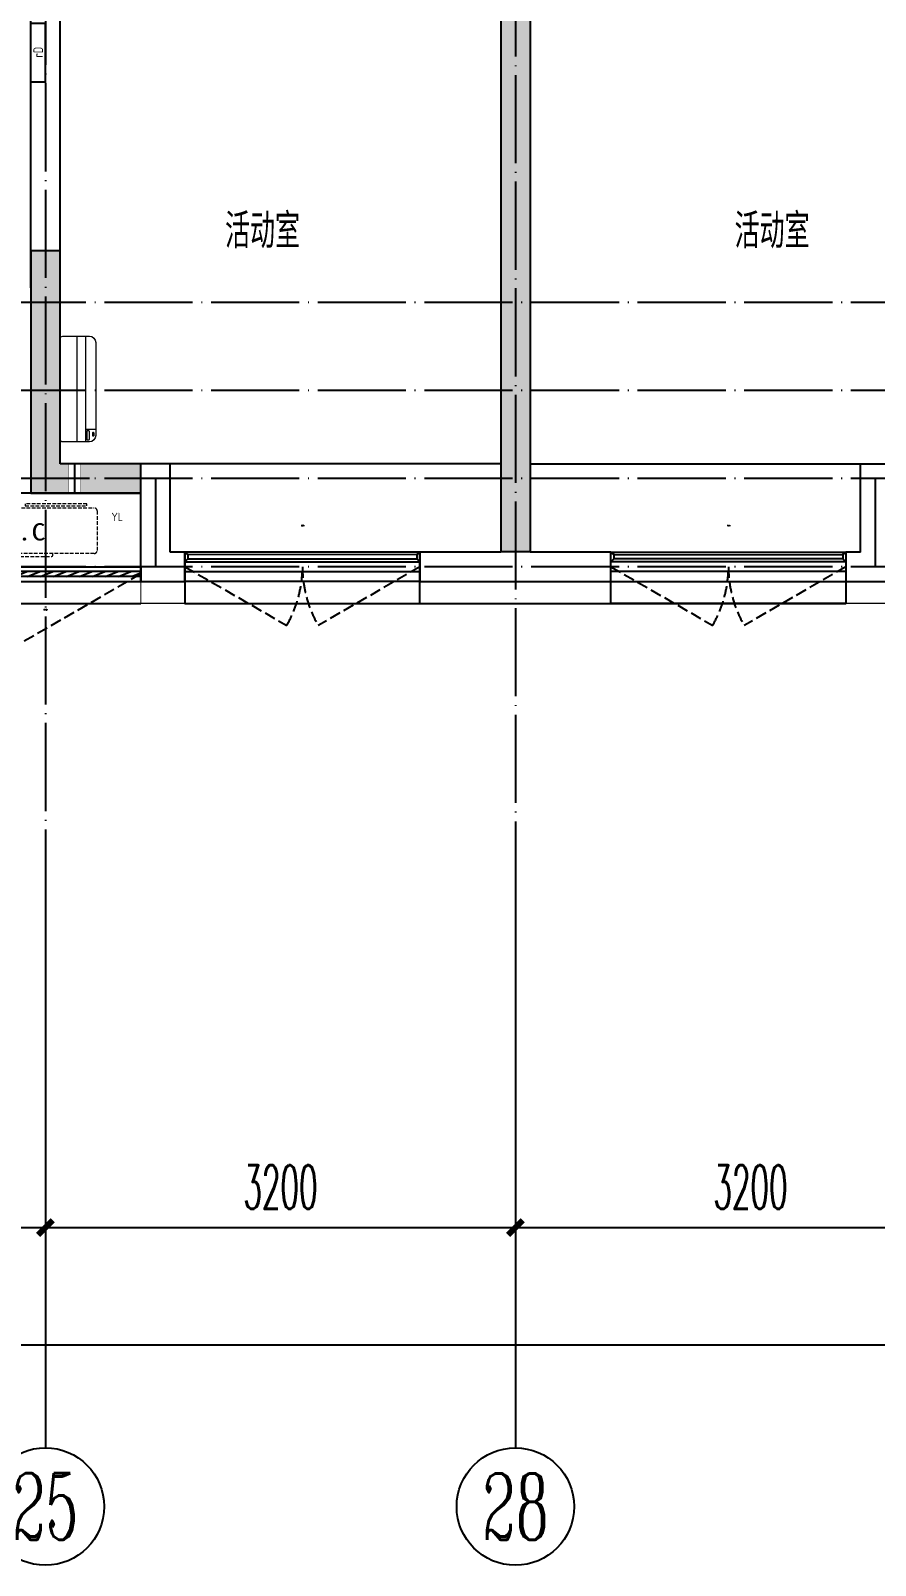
# Model space of a CAD drawing. Extents: x 27938 to 1507990, y 110129 to 923079.
# Drawn here: x 862117 to 867867, y 588649 to 599099 of the extents above; entities that cross this region are included whole.
import ezdxf
from ezdxf.enums import TextEntityAlignment as Align

# ---------------------------------------------------------------- set-up
doc = ezdxf.new("R2010")
doc.units = 0
doc.header["$LTSCALE"] = 1000
doc.header["$MEASUREMENT"] = 0
doc.linetypes.add('DASH', pattern=[0.35, 0.25, -0.1])
doc.linetypes.add('DOTE', pattern=[2.42, 2, -0.2, 0.02, -0.2])
for name, color, linetype in [('3-栏杆1', 135, 'Continuous'), ('3.5方案汇报，与郭总、侯月琴确定户型_t8$0$2020.03.04 -1安徽标准化洋房户型(UA）_t8_t8$0$看线', 154, 'Continuous'), ('AXIS', 3, 'Continuous'), ('AXIS_TEXT', 7, 'Continuous'), ('COLUMN', 9, 'Continuous'), ('DOTE', 1, 'Continuous'), ('PUB_HATCH', 8, 'Continuous'), ('PUB_TEXT', 4, 'Continuous'), ('WALL', 9, 'Continuous'), ('WINDOW', 4, 'Continuous'), ('WINDOW_TEXT', 7, 'Continuous'), ('保温', 6, 'Continuous'), ('机电标识类', 1, 'Continuous'), ('看线', 251, 'Continuous')]:
    doc.layers.add(name, color=color, linetype=linetype)
for name, color, linetype, lineweight in [('EQUIP-消防', 3, 'Continuous', 20), ('平面-空调室内机', 176, 'Continuous', 9), ('平面-空调预留孔', 173, 'Continuous', 15), ('空调', 76, 'Continuous', 13)]:
    doc.layers.add(name, color=color, linetype=linetype, lineweight=lineweight)
doc.styles.add('_TCH_AXIS', font='COMPLEX', dxfattribs={"bigfont": 'GBCBIG'})
doc.styles.add('_TCH_DIM_T3', font='SIMPLEX.shx', dxfattribs={"width": 0.494118, "bigfont": 'GBCBIG.shx'})
doc.styles.add('_TCH_WINDOW', font='SIMPLEX.shx', dxfattribs={"width": 0.7, "height": 3.5, "bigfont": 'GBCBIG.shx'})
doc.styles.add('COMPLEX', font='COMPLEX')
doc.styles.get("Standard").update_dxf_attribs({"font": 'gbenor.shx', "bigfont": 'gbcbig.shx'})
doc.styles.add('房间名称', font='TSSDENG', dxfattribs={"width": 0.8, "bigfont": 'HZTXT'})
doc.styles.add('黑体', font='simhei.ttf')
doc.dimstyles.new('_TCH_ARCH&&100', dxfattribs={"dimtxt": 297.5, "dimasz": 100, "dimexe": 250, "dimexo": 300, "dimgap": 126.25, "dimtad": 1, "dimdec": 0, "dimzin": 0, "dimdsep": 46, "dimtxsty": '_TCH_DIM_T3', "dimblk": 'ARCHTICK', "dimcen": 0.09, "dimclrt": 4, "dimazin": 2, "dimtfac": 1, "dimtdec": 0, "dimtix": 1, "dimtmove": 2, "dimatfit": 3, "dimfxl": 100, "dimtolj": 1, "dimtzin": 0, "dimarcsym": 0})

# ---------------------------------------------------------------- blocks, each defined once
blk = doc.blocks.new('GFDGFSDFGD')
at = {"layer": 'PUB_HATCH'}
blk.add_hatch(color=0, dxfattribs=at).paths.add_polyline_path([(455567, 364324), (455567, 364524), (455017, 364524), (455017, 365974), (454817, 365974), (454817, 364324)])
at = {"layer": 'COLUMN', "color": 0}
for p, q in [((455017, 365974), (454817, 365974)), ((454817, 365974), (454817, 364324)), ((455017, 364524), (455017, 365974)), ((455567, 364524), (455017, 364524)), ((455567, 364324), (455567, 364524)), ((454817, 364324), (455567, 364324))]:
    blk.add_line(p, q, dxfattribs=at)
blk = doc.blocks.new('GDFGDGRD')
at = {"layer": '保温', "linetype": 'Continuous', "ltscale": 10}
h = blk.add_hatch(dxfattribs=at)
h.set_pattern_fill('HEX', color=251, scale=10, angle=90, style=0)
h.set_pattern_definition([(90, (-70765.891, -152124.736), (-16.49778, 1e-15), [9.525, -19.05]), (210, (-70765.891, -152124.736), (8.24889, -14.2874966), [9.525, -19.05]), (150, (-70765.891, -152115.211), (-8.24889, -14.2874966), [9.525, -19.05])])
h.paths.add_polyline_path([(433017, 363924), (433217, 363924), (433217, 368524), (433017, 368524)])
at = {"layer": '保温', "color": 251, "linetype": 'ByBlock', "ltscale": 10}
blk.add_line((433017, 363924), (433217, 363924), dxfattribs=at)
blk = doc.blocks.new('dongkong')
blk.add_wipeout([(-603756, 210771), (-603756, 210571), (-603836, 210571), (-603836, 210771)])
at = {"layer": '机电标识类', "color": 250, "linetype": 'DASH', "ltscale": 400}
for p, q in [((-603796, 210771), (-603796, 210571)), ((-603896, 210671), (-603696, 210671))]:
    blk.add_line(p, q, dxfattribs=at)
at = {"layer": '空调', "color": 6, "linetype": 'DASH', "const_width": 2}
blk.add_lwpolyline([(-603756, 210771), (-603756, 210571), (-603836, 210571), (-603836, 210771)], close=True, dxfattribs=at)
blk = doc.blocks.new('A$C001338C2')
for p, q in [((845, 304), (55, 304)), ((109, 215), (109, 304)), ((0, 249), (0, 22)), ((900, 22), (900, 249)), ((22, 0), (878, 0))]:
    blk.add_line(p, q)
at = {"lineweight": 5}
for p, q in [((900, 215), (0, 215)), ((900, 143), (0, 143))]:
    blk.add_line(p, q, dxfattribs=at)
for points in [[(73, 275), (57, 275, -0.414214), (51, 281), (51, 283, -0.414214), (57, 289), (73, 289, -0.414214), (79, 283), (79, 281, -0.414214)], [(89, 226), (22, 226, -0.414214), (17, 232), (17, 243, -0.414214), (22, 249), (89, 249, -0.414214), (95, 243), (95, 232, -0.414214)]]:
    blk.add_lwpolyline(points, format="xyb", close=True)
for centre, radius, start, end in [((55, 249), 55, 90, 180), ((845, 249), 55, 360, 90), ((22, 22), 22, 180, 270), ((878, 22), 22, 270, 360)]:
    blk.add_arc(centre, radius, start, end)
blk = doc.blocks.new('ASDFSD')
at = {"layer": '3-栏杆1', "color": 5}
for p, q in [((681763, 334938), (681742, 334955)), ((681742, 334955), (681763, 334938)), ((683322, 334937), (681763, 334938)), ((681763, 334938), (681763, 334908)), ((683322, 334938), (683342, 334955)), ((683342, 334955), (683322, 334938)), ((683322, 334938), (683322, 334908)), ((681742, 334888), (681763, 334908)), ((681763, 334908), (683322, 334908)), ((683322, 334908), (683342, 334888)), ((683342, 334888), (683322, 334908))]:
    blk.add_line(p, q, dxfattribs=at)
blk = doc.blocks.new('gsergvr')
at = {"layer": '平面-空调预留孔', "linetype": 'DASH', "ltscale": 0.1}
for p, q in [((34075, 17176), (34075, 17166)), ((34085, 17156), (34438, 17156)), ((34448, 17166), (34448, 17176))]:
    blk.add_line(p, q, dxfattribs=at)
blk.add_lwpolyline([(34729, 17176), (33989, 17176, -0.414214), (33969, 17196), (33969, 17466, -0.414214), (33989, 17486), (34729, 17486, -0.414214), (34749, 17466), (34749, 17196, -0.414214)], format="xyb", close=True, dxfattribs=at)
blk.add_lwpolyline([(34679, 17515), (34260, 17515), (34260, 17500), (34679, 17500)], close=True, dxfattribs=at)
for centre, start, end in [((34085, 17166), 180, 270), ((34438, 17166), 270, 0)]:
    blk.add_arc(centre, 10, start, end, dxfattribs=at)
at = {"layer": '平面-空调预留孔', "color": 251, "linetype": 'DASH', "ltscale": 0.1, "true_color": 0x636466, "style": '黑体', "width": 1.2}
blk.add_text('A.C', height=117, dxfattribs=at).set_placement((34111, 17265))
blk = doc.blocks.new('rtyryrtyeeretee')
at = {"layer": '平面-空调预留孔'}
blk.add_blockref('gsergvr', (635673, 326706), dxfattribs=at)
blk = doc.blocks.new('GDGDRGDGDRGDR')
blk.add_blockref('rtyryrtyeeretee', (-215153, 97240))
blk = doc.blocks.new('FSFSFSFSEG')
at = {"layer": 'EQUIP-消防', "const_width": 12.8}
blk.add_lwpolyline([(136867, 335153), (136467, 335153), (136467, 335053), (136867, 335053)], close=True, dxfattribs=at)
at = {"layer": 'PUB_TEXT', "color": 7, "true_color": 0xffffff, "style": '房间名称', "width": 0.8}
blk.add_text('rD', height=64.8, dxfattribs=at).set_placement((136634, 335069))
blk = doc.blocks.new('GHFHFHTFHCSDCS')
at = {"rotation": 89.99999999297357}
blk.add_blockref('FSFSFSFSEG', (789969, 230657), dxfattribs=at)
blk = doc.blocks.new('_ArchTick')
at = {"color": 0, "linetype": 'ByBlock', "const_width": 0.4}
blk.add_lwpolyline([(-0.5, -0.5), (0.5, 0.5)], dxfattribs=at)
blk = doc.blocks.new('*D888')
at = {"layer": 'AXIS', "color": 0, "lineweight": -2}
for p, q in [((865417, 593149), (865417, 590699)), ((868617, 593149), (868617, 590699)), ((865417, 590949), (868617, 590949))]:
    blk.add_line(p, q, dxfattribs=at)
at = {"layer": 'Defpoints', "color": 0}
for p in [(865417, 593449), (868617, 593449), (868617, 590949)]:
    blk.add_point(p, dxfattribs=at)
at = {"layer": 'AXIS', "color": 0, "lineweight": -2, "xscale": 100, "yscale": 100, "zscale": 100, "rotation": 180}
blk.add_blockref('_ArchTick', (865417, 590949), dxfattribs=at)
at = {"layer": 'AXIS', "color": 0, "lineweight": -2, "xscale": 100, "yscale": 100, "zscale": 100}
blk.add_blockref('_ArchTick', (868617, 590949), dxfattribs=at)
at = {"layer": 'AXIS', "color": 4, "insert": (867017, 591224), "char_height": 297.5, "attachment_point": 5, "style": '_TCH_DIM_T3'}
blk.add_mtext('\\A1;3200', dxfattribs=at)
blk = doc.blocks.new('*D889')
at = {"layer": 'AXIS', "color": 0, "lineweight": -2}
for p, q in [((862217, 593149), (862217, 590699)), ((865417, 593149), (865417, 590699)), ((862217, 590949), (865417, 590949))]:
    blk.add_line(p, q, dxfattribs=at)
at = {"layer": 'Defpoints', "color": 0}
for p in [(862217, 593449), (865417, 593449), (865417, 590949)]:
    blk.add_point(p, dxfattribs=at)
at = {"layer": 'AXIS', "color": 0, "lineweight": -2, "xscale": 100, "yscale": 100, "zscale": 100, "rotation": 180}
blk.add_blockref('_ArchTick', (862217, 590949), dxfattribs=at)
at = {"layer": 'AXIS', "color": 0, "lineweight": -2, "xscale": 100, "yscale": 100, "zscale": 100}
blk.add_blockref('_ArchTick', (865417, 590949), dxfattribs=at)
at = {"layer": 'AXIS', "color": 4, "insert": (863817, 591224), "char_height": 297.5, "attachment_point": 5, "style": '_TCH_DIM_T3'}
blk.add_mtext('\\A1;3200', dxfattribs=at)
blk = doc.blocks.new('*D890')
at = {"layer": 'AXIS', "color": 0, "lineweight": -2}
for p, q in [((856417, 593149), (856417, 590699)), ((862217, 593149), (862217, 590699)), ((856417, 590949), (862217, 590949))]:
    blk.add_line(p, q, dxfattribs=at)
at = {"layer": 'Defpoints', "color": 0}
for p in [(856417, 593449), (862217, 593449), (862217, 590949)]:
    blk.add_point(p, dxfattribs=at)
at = {"layer": 'AXIS', "color": 0, "lineweight": -2, "xscale": 100, "yscale": 100, "zscale": 100, "rotation": 180}
blk.add_blockref('_ArchTick', (856417, 590949), dxfattribs=at)
at = {"layer": 'AXIS', "color": 0, "lineweight": -2, "xscale": 100, "yscale": 100, "zscale": 100}
blk.add_blockref('_ArchTick', (862217, 590949), dxfattribs=at)
at = {"layer": 'AXIS', "color": 4, "insert": (859317, 591224), "char_height": 297.5, "attachment_point": 5, "style": '_TCH_DIM_T3'}
blk.add_mtext('\\A1;5800', dxfattribs=at)
blk = doc.blocks.new('*D899')
at = {"layer": 'AXIS', "color": 0, "lineweight": -2}
for p, q in [((827817, 593149), (827817, 589899)), ((878017, 593149), (878017, 589899)), ((827817, 590149), (878017, 590149))]:
    blk.add_line(p, q, dxfattribs=at)
at = {"layer": 'Defpoints', "color": 0}
for p in [(827817, 593449), (878017, 593449), (878017, 590149)]:
    blk.add_point(p, dxfattribs=at)
at = {"layer": 'AXIS', "color": 0, "lineweight": -2, "xscale": 100, "yscale": 100, "zscale": 100, "rotation": 180}
blk.add_blockref('_ArchTick', (827817, 590149), dxfattribs=at)
at = {"layer": 'AXIS', "color": 0, "lineweight": -2, "xscale": 100, "yscale": 100, "zscale": 100}
blk.add_blockref('_ArchTick', (878017, 590149), dxfattribs=at)
at = {"layer": 'AXIS', "color": 4, "insert": (852917, 590424), "char_height": 297.5, "attachment_point": 5, "style": '_TCH_DIM_T3'}
blk.add_mtext('\\A1;50200', dxfattribs=at)
blk = doc.blocks.new('_AXISO')
at = {"color": 0}
blk.add_circle((0, 0), 0.5, dxfattribs=at)
at = {"layer": 'AXIS_TEXT', "color": 0, "style": 'COMPLEX', "width": 1.041667}
blk.add_attdef('A', text='', height=0.56, dxfattribs=at).set_placement((-0.25, -0.28), (0.25, -0.28), align=Align.FIT)
blk = doc.blocks.new('$WINLIB2D$00000001')
at = {"color": 0}
for points in [[(-0.5, 0.5), (-0.5, -0.5)], [(-0.5, 0.5), (0.5, 0.5)], [(0.5, -0.5), (0.5, 0.5)], [(0.5, 0.1667), (-0.5, 0.1667)], [(0.5, -0.1667), (-0.5, -0.1667)], [(-0.5, -0.5), (0.5, -0.5)]]:
    blk.add_lwpolyline(points, dxfattribs=at)
blk = doc.blocks.new('$WINLIB2D$00000039')
at = {"color": 0}
for points in [[(-0.5, 0.5), (-0.5, -0.5)], [(0.5, 0.5), (-0.5, 0.5)], [(0.5, -0.5), (0.5, 0.5)], [(-0.5, 0.1667), (0.5, 0.1667)], [(-0.3839, -0.1667), (-0.448, 0.1667)], [(-0.3159, -0.1667), (-0.38, 0.1667)], [(-0.2479, -0.1667), (-0.312, 0.1667)], [(-0.1799, -0.1667), (-0.244, 0.1667)], [(-0.1119, -0.1667), (-0.176, 0.1667)], [(-0.0439, -0.1667), (-0.108, 0.1667)], [(0.0241, -0.1667), (-0.04, 0.1667)], [(0.0921, -0.1667), (0.028, 0.1667)], [(0.16, -0.1667), (0.0959, 0.1667)], [(0.228, -0.1667), (0.1639, 0.1667)], [(0.296, -0.1667), (0.2319, 0.1667)], [(0.364, -0.1667), (0.2999, 0.1667)], [(0.432, -0.1667), (0.3679, 0.1667)], [(0.5, -0.1667), (0.4359, 0.1667)], [(-0.4519, -0.1667), (-0.5, 0.0836)], [(-0.5, -0.1667), (0.5, -0.1667)], [(0.5, -0.5), (-0.5, -0.5)]]:
    blk.add_lwpolyline(points, dxfattribs=at)

msp = doc.modelspace()

# ---------------------------------------------------------------- linework, layer by layer
at = {"color": 8, "const_width": 8}
for points in [[(862866.6, 595348.8), (862866.6, 595198.8), (863166.6, 595198.8), (863166.6, 595348.8)], [(867966.6, 595348.8), (867966.6, 595198.8), (867666.6, 595198.8), (867666.6, 595348.8)]]:
    msp.add_lwpolyline(points, dxfattribs=at)
at = {"layer": '3.5方案汇报，与郭总、侯月琴确定户型_t8$0$2020.03.04 -1安徽标准化洋房户型(UA）_t8_t8$0$看线', "color": 8, "ltscale": 10}
for p, q in [((865316.6, 596148.8), (863066.6, 596148.8)), ((865516.6, 596148.8), (867766.6, 596148.8))]:
    msp.add_line(p, q, dxfattribs=at)
at = {"layer": 'AXIS', "color": 8}
for p, q in [((862216.6, 593448.9), (862216.6, 589448.9)), ((865416.6, 593448.8), (865416.6, 589448.8))]:
    msp.add_line(p, q, dxfattribs=at)
at = {"layer": 'DOTE', "color": 169, "linetype": 'DOTE', "ltscale": 0.3}
msp.add_line((879916.6, 595448.8), (825916.6, 595448.8), dxfattribs=at)
at = {"layer": 'WALL', "color": 8}
for p, q in [((862866.6, 595348.8), (863166.6, 595348.8)), ((864766.6, 595348.8), (865416.6, 595348.8)), ((865416.6, 595348.8), (866066.6, 595348.8)), ((867666.6, 595348.8), (867966.6, 595348.8))]:
    msp.add_line(p, q, dxfattribs=at)
at = {"layer": 'WINDOW', "color": 8, "linetype": 'DASH', "ltscale": 0.3}
for points in [[(863166.6, 595448.8), (863859.4, 595048.8, 0.1316525), (863966.6, 595448.8)], [(864766.6, 595448.8), (864073.8, 595048.8, -0.1316525), (863966.6, 595448.8)], [(866066.6, 595448.8), (866759.4, 595048.8, 0.1316525), (866866.6, 595448.8)], [(867666.6, 595448.8), (866973.8, 595048.8, -0.1316525), (866866.6, 595448.8)], [(862864.7, 595398.8), (861738.8, 594748.8, -0.1316525), (861564.7, 595398.8)]]:
    msp.add_lwpolyline(points, format="xyb", dxfattribs=at)
at = {"layer": '看线', "color": 8, "ltscale": 0.5}
for points in [[(863166.6, 595348.8), (863166.6, 595198.8), (864766.6, 595198.8), (864766.6, 595348.8)], [(867666.6, 595348.8), (867666.6, 595198.8), (866066.6, 595198.8), (866066.6, 595348.8)], [(861566.6, 595198.8), (862866.6, 595198.8)], [(863166.6, 595198.8), (867666.6, 595198.8)]]:
    msp.add_lwpolyline(points, dxfattribs=at)

# ---------------------------------------------------------------- block references
at = {"color": 8}
for name, p in [('GFDGFSDFGD', (407300, 231625.1)), ('GHFHFHTFHCSDCS', (407300, 231625.1)), ('ASDFSD', (181424.3, 260593.5))]:
    msp.add_blockref(name, p, dxfattribs=at)
at = {"color": 8, "xscale": -1}
for name, p in [('GDFGDGRD', (1298533.2, 231625.1)), ('ASDFSD', (1549408.9, 260593.5))]:
    msp.add_blockref(name, p, dxfattribs=at)
at = {"layer": 'AXIS', "color": 8}
ref = msp.add_blockref('_AXISO', (862216.6, 589048.9), dxfattribs=dict(at, xscale=800, yscale=800, zscale=800))
ref.add_attrib('A', '25', dxfattribs={"layer": 'AXIS_TEXT', "color": 8, "ltscale": 0.5, "height": 452.55, "style": '_TCH_AXIS', "width": 0.617647}).set_placement((861990.3, 588822.6), (862442.8, 588822.6), align=Align.FIT)
ref = msp.add_blockref('_AXISO', (865416.6, 589048.8), dxfattribs=dict(at, xscale=800, yscale=800, zscale=800))
ref.add_attrib('A', '28', dxfattribs={"layer": 'AXIS_TEXT', "color": 8, "ltscale": 0.5, "height": 452.55, "style": '_TCH_AXIS', "width": 0.617647}).set_placement((865190.3, 588822.5), (865642.8, 588822.5), align=Align.FIT)
at = {"layer": 'WINDOW', "color": 8}
ref = msp.add_blockref('$WINLIB2D$00000039', (862215.6, 595398.8), dxfattribs=dict(at, xscale=1299.999999983003, yscale=-100, zscale=1299.999999983003, rotation=180))
ref.add_attrib('A', 'BYC1320b', (862205.1, 595153.3), dxfattribs={"layer": 'WINDOW_TEXT', "color": 8, "ltscale": 0.5, "height": 5.95, "style": '_TCH_WINDOW', "width": 0.494118})
at = {"layer": '平面-空调预留孔', "color": 8, "xscale": -0.800000000046565, "yscale": 0.800000000046565, "zscale": 0.800000000046565, "rotation": 269.9999997665698}
msp.add_blockref('A$C001338C2', (862316.8, 596298.8), dxfattribs=at)

# ---------------------------------------------------------------- dimensions: what is measured, and where the dimension line sits
at = {"layer": 'AXIS', "color": 8}
for p1, p2, distance, picture, middle in [((827816.6, 593448.8), (878016.6, 593448.8), -3300, '*D899', (852916.6, 590423.8)), ((856416.6, 593448.8), (862216.6, 593448.8), -2500, '*D890', (859316.6, 591223.8)), ((862216.6, 593448.8), (865416.6, 593448.8), -2500, '*D889', (863816.6, 591223.8)), ((865416.6, 593448.8), (868616.6, 593448.8), -2500, '*D888', (867016.6, 591223.8))]:
    dim = msp.add_aligned_dim(p1=p1, p2=p2, distance=distance, dimstyle='_TCH_ARCH&&100', dxfattribs=at)
    dim.commit()
    dim.dimension.update_dxf_attribs({"geometry": picture, "text_midpoint": middle})

# ---------------------------------------------------------------- next in the draw order: block references
at = {"layer": '平面-空调室内机', "color": 8, "ltscale": 0.3, "rotation": 180}
msp.add_blockref('dongkong', (258620.6, 806719.6), dxfattribs=at)

# ---------------------------------------------------------------- next in the draw order: block references
at = {"color": 8}
msp.add_blockref('GDGDRGDGDRGDR', (407300, 154416.7), dxfattribs=at)

# ---------------------------------------------------------------- next in the draw order: linework, layer by layer
at = {"layer": 'DOTE', "color": 169, "linetype": 'DOTE', "ltscale": 0.3}
for p, q in [((862216.8, 604548.8), (862216.6, 593448.8)), ((865416.6, 600248.8), (865416.6, 593448.8)), ((879916.6, 597248.8), (825916.6, 597248.8)), ((879916.6, 596648.8), (825916.6, 596648.8)), ((879916.6, 596048.8), (825916.6, 596048.8)), ((862966.6, 596048.8), (862966.6, 595448.8)), ((867866.6, 596048.8), (867866.6, 595448.8))]:
    msp.add_line(p, q, dxfattribs=at)
at = {"layer": 'WALL', "color": 8}
for p, q in [((862116.6, 597348.8), (862116.6, 600348.8)), ((862316.6, 597248.8), (862316.6, 600148.8)), ((865316.6, 600148.8), (865316.6, 595548.8)), ((865516.6, 600148.8), (865516.6, 595548.8)), ((862316.6, 596148.8), (862316.6, 597248.8)), ((863066.6, 596148.8), (862316.6, 596148.8)), ((863066.6, 595548.8), (863066.6, 596148.8)), ((867766.6, 596148.8), (868516.6, 596148.8)), ((867766.6, 595548.8), (867766.6, 596148.8)), ((862216.6, 595948.8), (861566.6, 595948.8)), ((862866.6, 595948.8), (862216.6, 595948.8)), ((862866.6, 595348.8), (862866.6, 595948.8)), ((863166.6, 595548.8), (863066.6, 595548.8)), ((863166.6, 595348.8), (863166.6, 595548.8)), ((865316.6, 595548.8), (864766.6, 595548.8)), ((864766.6, 595548.8), (864766.6, 595348.8)), ((866066.6, 595548.8), (865516.6, 595548.8)), ((866066.6, 595348.8), (866066.6, 595548.8)), ((867766.6, 595548.8), (867666.6, 595548.8)), ((867666.6, 595548.8), (867666.6, 595348.8))]:
    msp.add_line(p, q, dxfattribs=at)

# ---------------------------------------------------------------- next in the draw order: block references
at = {"layer": 'WINDOW', "color": 8}
ref = msp.add_blockref('$WINLIB2D$00000001', (863966.6, 595448.8), dxfattribs=dict(at, xscale=-1600, yscale=-200, zscale=-1600))
ref.add_attrib('A', 'TC1617', (863959.2, 595725.7), dxfattribs={"layer": 'WINDOW_TEXT', "color": 8, "ltscale": 0.5, "height": 5.95, "style": '_TCH_WINDOW', "width": 0.494118})
ref = msp.add_blockref('$WINLIB2D$00000001', (866866.6, 595448.8), dxfattribs=dict(at, xscale=1600, yscale=-200, zscale=1600))
ref.add_attrib('A', 'TC1617', (866859.2, 595725.7), dxfattribs={"layer": 'WINDOW_TEXT', "color": 8, "ltscale": 0.5, "height": 5.95, "style": '_TCH_WINDOW', "width": 0.494118})

# ---------------------------------------------------------------- next in the draw order: texts
at = {"layer": 'PUB_TEXT', "color": 8}
for s, height, p in [('活动室', 236.31, (863439.8, 597617.1)), ('活动室', 236.31, (866908.6, 597617.1)), ('YL', 56, (862666.9, 595760))]:
    msp.add_text(s, height=height, dxfattribs=at).set_placement(p)

doc.saveas('drawing.dxf')
